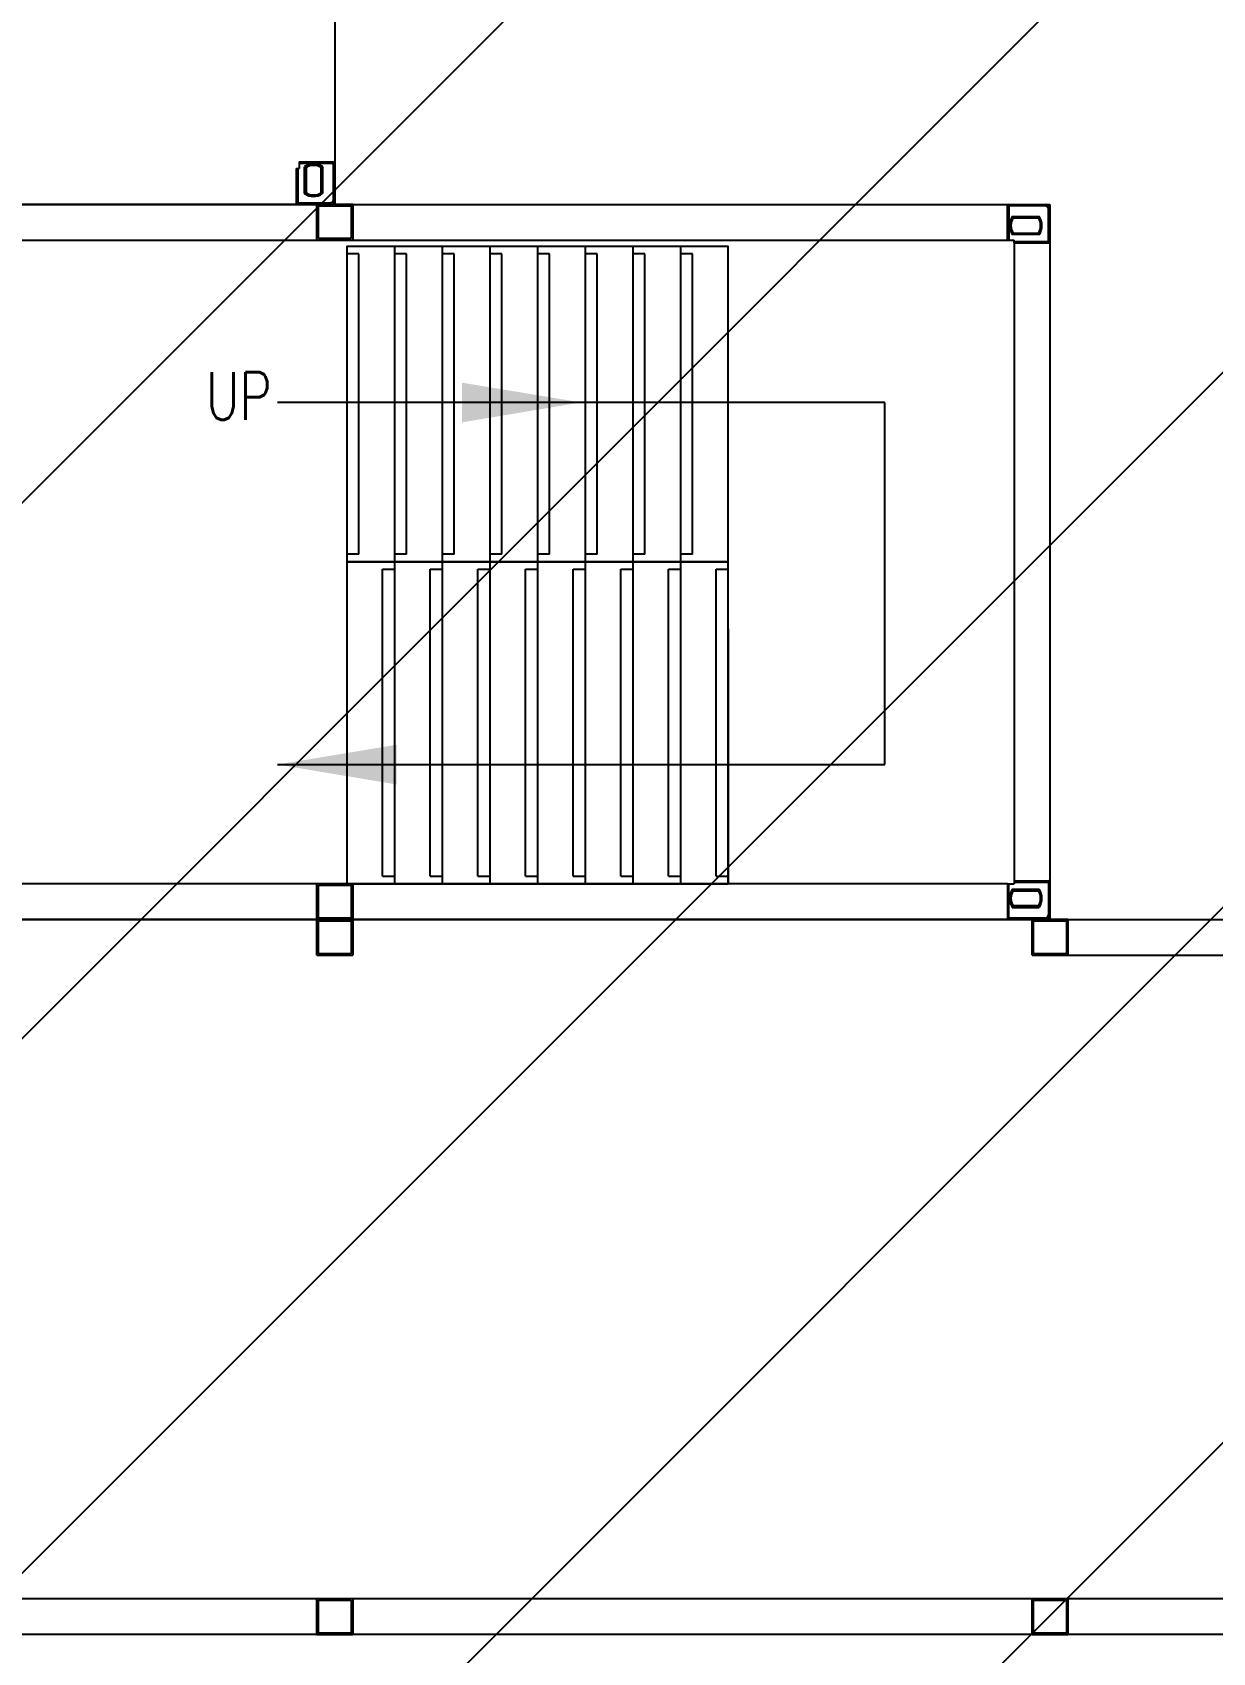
# Model space of a CAD drawing. Header units: millimetres. Extents: x -300 to 383236, y -195106 to -144646.
# Drawn here: x 375835 to 376132.1, y -150182.5 to -149774.7 of the extents above; entities that cross this region are included whole.
import ezdxf

# ---------------------------------------------------------------- set-up
doc = ezdxf.new("R2010")
doc.units = ezdxf.units.MM
doc.header["$LTSCALE"] = 60
doc.styles.get("Standard").update_dxf_attribs({"font": 'romans.shx', "width": 0.75, "bigfont": 'whgtxt.shx'})

# ---------------------------------------------------------------- blocks, each defined once
blk = doc.blocks.new('KEY PLAN_NEW')
at = {"color": 253}
for p, q in [((-1943.86, -1075.5, 46), (-1943.86, -1368.38, 46)), ((-1946.86, -1368.38, 46), (-1946.86, -1368.94, 46)), ((-1943.86, -1368.38, 46), (-1943.86, -1371.94, 46)), ((-1947.1, -1368.94, 46), (-1946.86, -1368.94, 46)), ((-2003.86, -1371.94, 46), (-1887.42, -1371.94, 46)), ((-1947.1, -1371.94, 46), (-2000.62, -1371.94, 46)), ((-1947.1, -1371.94, 46), (-1943.86, -1371.94, 46)), ((-1945.36, -1374.94, 46), (-1945.36, -1371.94, 46)), ((-1942.36, -1371.94, 46), (-1945.36, -1371.94, 46)), ((-1945.24, -1372.06, 46), (-1942.48, -1372.06, 46)), ((-1945.24, -1372.06, 46), (-1942.48, -1372.06, 46)), ((-1945.24, -1374.82, 46), (-1945.24, -1372.06, 46)), ((-1942.48, -1372.06, 46), (-1942.48, -1374.82, 46)), ((-1942.36, -1371.94, 46), (-1942.36, -1374.94, 46)), ((-1887.42, -1371.94, 46), (-1883.86, -1371.94, 46)), ((-2000.3, -1374.94, 46), (-1887.42, -1374.94, 46)), ((-1945.36, -1374.94, 46), (-1942.36, -1374.94, 46)), ((-1942.48, -1374.82, 46), (-1945.24, -1374.82, 46)), ((-1942.86, -1375.49, 46), (-1942.86, -1396.87, 46)), ((-1938.86, -1375.49, 46), (-1938.86, -1401.94, 46)), ((-1934.86, -1375.49, 46), (-1934.86, -1401.94, 46)), ((-1930.86, -1375.49, 46), (-1930.86, -1401.94, 46)), ((-1926.86, -1375.49, 46), (-1926.86, -1401.94, 46)), ((-1922.86, -1375.49, 46), (-1922.86, -1401.94, 46)), ((-1918.86, -1375.49, 46), (-1918.86, -1401.94, 46)), ((-1914.86, -1375.49, 46), (-1914.86, -1401.94, 46)), ((-1887.42, -1374.94, 46), (-1886.86, -1374.94, 46)), ((-1886.86, -1375.18, 46), (-1886.86, -1374.94, 46)), ((-1886.86, -1375.18, 46), (-1886.86, -1428.7, 46)), ((-1941.86, -1376.09, 46), (-1942.86, -1376.09, 46)), ((-1941.86, -1401.3, 46), (-1941.86, -1376.09, 46)), ((-1937.86, -1376.09, 46), (-1938.86, -1376.09, 46)), ((-1937.86, -1401.3, 46), (-1937.86, -1376.09, 46)), ((-1933.86, -1376.09, 46), (-1934.86, -1376.09, 46)), ((-1933.86, -1401.3, 46), (-1933.86, -1376.09, 46)), ((-1929.86, -1376.09, 46), (-1930.86, -1376.09, 46)), ((-1929.86, -1401.3, 46), (-1929.86, -1376.09, 46)), ((-1925.86, -1376.09, 46), (-1926.86, -1376.09, 46)), ((-1925.86, -1401.3, 46), (-1925.86, -1376.09, 46)), ((-1921.86, -1376.09, 46), (-1922.86, -1376.09, 46)), ((-1921.86, -1401.3, 46), (-1921.86, -1376.09, 46)), ((-1917.86, -1376.09, 46), (-1918.86, -1376.09, 46)), ((-1917.86, -1401.3, 46), (-1917.86, -1376.09, 46)), ((-1913.86, -1376.09, 46), (-1914.86, -1376.09, 46)), ((-1913.86, -1401.3, 46), (-1913.86, -1376.09, 46)), ((-1897.72, -1388.56, 46), (-1948.68, -1388.56, 46)), ((-1897.72, -1418.94, 46), (-1897.72, -1388.56, 46)), ((-1941.86, -1401.3, 46), (-1942.86, -1401.3, 46)), ((-1941.86, -1401.3, 46), (-1942.86, -1401.3, 46)), ((-1937.86, -1401.3, 46), (-1938.86, -1401.3, 46)), ((-1937.86, -1401.3, 46), (-1938.86, -1401.3, 46)), ((-1933.86, -1401.3, 46), (-1934.86, -1401.3, 46)), ((-1933.86, -1401.3, 46), (-1934.86, -1401.3, 46)), ((-1929.86, -1401.3, 46), (-1930.86, -1401.3, 46)), ((-1929.86, -1401.3, 46), (-1930.86, -1401.3, 46)), ((-1925.86, -1401.3, 46), (-1926.86, -1401.3, 46)), ((-1925.86, -1401.3, 46), (-1926.86, -1401.3, 46)), ((-1921.86, -1401.3, 46), (-1922.86, -1401.3, 46)), ((-1921.86, -1401.3, 46), (-1922.86, -1401.3, 46)), ((-1917.86, -1401.3, 46), (-1918.86, -1401.3, 46)), ((-1917.86, -1401.3, 46), (-1918.86, -1401.3, 46)), ((-1913.86, -1401.3, 46), (-1914.86, -1401.3, 46)), ((-1913.86, -1401.3, 46), (-1914.86, -1401.3, 46)), ((-1939.86, -1428.3, 46), (-1939.86, -1402.54, 46)), ((-1939.86, -1402.54, 46), (-1938.86, -1402.54, 46)), ((-1939.86, -1402.54, 46), (-1938.86, -1402.54, 46)), ((-1938.86, -1401.94, 46), (-1938.86, -1428.94, 46)), ((-1935.86, -1428.3, 46), (-1935.86, -1402.54, 46)), ((-1935.86, -1402.54, 46), (-1934.86, -1402.54, 46)), ((-1935.86, -1402.54, 46), (-1934.86, -1402.54, 46)), ((-1934.86, -1401.94, 46), (-1934.86, -1428.94, 46)), ((-1931.86, -1428.3, 46), (-1931.86, -1402.54, 46)), ((-1931.86, -1402.54, 46), (-1930.86, -1402.54, 46)), ((-1931.86, -1402.54, 46), (-1930.86, -1402.54, 46)), ((-1930.86, -1401.94, 46), (-1930.86, -1428.94, 46)), ((-1927.86, -1428.3, 46), (-1927.86, -1402.54, 46)), ((-1927.86, -1402.54, 46), (-1926.86, -1402.54, 46)), ((-1927.86, -1402.54, 46), (-1926.86, -1402.54, 46)), ((-1926.86, -1401.94, 46), (-1926.86, -1428.94, 46)), ((-1923.86, -1428.3, 46), (-1923.86, -1402.54, 46)), ((-1923.86, -1402.54, 46), (-1922.86, -1402.54, 46)), ((-1923.86, -1402.54, 46), (-1922.86, -1402.54, 46)), ((-1922.86, -1401.94, 46), (-1922.86, -1428.94, 46)), ((-1919.86, -1428.3, 46), (-1919.86, -1402.54, 46)), ((-1919.86, -1402.54, 46), (-1918.86, -1402.54, 46)), ((-1919.86, -1402.54, 46), (-1918.86, -1402.54, 46)), ((-1918.86, -1401.94, 46), (-1918.86, -1428.94, 46)), ((-1915.86, -1428.3, 46), (-1915.86, -1402.54, 46)), ((-1915.86, -1402.54, 46), (-1914.86, -1402.54, 46)), ((-1915.86, -1402.54, 46), (-1914.86, -1402.54, 46)), ((-1914.86, -1401.94, 46), (-1914.86, -1428.94, 46)), ((-1911.86, -1428.3, 46), (-1911.86, -1402.54, 46)), ((-1911.86, -1402.54, 46), (-1910.86, -1402.54, 46)), ((-1911.86, -1402.54, 46), (-1910.86, -1402.54, 46)), ((-1910.86, -1407.56, 46), (-1910.86, -1428.94, 46)), ((-1942.86, -1408.94, 46), (-1942.86, -1428.94, 46)), ((-1948.68, -1418.94, 46), (-1897.72, -1418.94, 46)), ((-1939.86, -1428.3, 46), (-1938.86, -1428.3, 46)), ((-1935.86, -1428.3, 46), (-1934.86, -1428.3, 46)), ((-1931.86, -1428.3, 46), (-1930.86, -1428.3, 46)), ((-1927.86, -1428.3, 46), (-1926.86, -1428.3, 46)), ((-1923.86, -1428.3, 46), (-1922.86, -1428.3, 46)), ((-1919.86, -1428.3, 46), (-1918.86, -1428.3, 46)), ((-1915.86, -1428.3, 46), (-1914.86, -1428.3, 46)), ((-1911.86, -1428.3, 46), (-1910.86, -1428.3, 46)), ((-1887.42, -1428.94, 46), (-2000.3, -1428.94, 46)), ((-1945.36, -1431.94, 46), (-1945.36, -1428.94, 46)), ((-1942.36, -1428.94, 46), (-1945.36, -1428.94, 46)), ((-1945.24, -1429.06, 46), (-1942.48, -1429.06, 46)), ((-1945.24, -1429.06, 46), (-1942.48, -1429.06, 46)), ((-1945.24, -1431.82, 46), (-1945.24, -1429.06, 46)), ((-1942.48, -1429.06, 46), (-1942.48, -1431.82, 46)), ((-1942.36, -1428.94, 46), (-1942.36, -1431.94, 46)), ((-1887.42, -1428.94, 46), (-1886.86, -1428.94, 46)), ((-1886.86, -1428.7, 46), (-1886.86, -1428.94, 46)), ((-1945.36, -1434.94, 46), (-1945.36, -1431.94, 46)), ((-1942.36, -1431.94, 46), (-1945.36, -1431.94, 46)), ((-1945.36, -1431.94, 46), (-1942.36, -1431.94, 46)), ((-1942.48, -1431.82, 46), (-1945.24, -1431.82, 46)), ((-1945.24, -1432.06, 46), (-1942.48, -1432.06, 46)), ((-1945.24, -1432.06, 46), (-1942.48, -1432.06, 46)), ((-1945.24, -1434.82, 46), (-1945.24, -1432.06, 46)), ((-1942.48, -1432.06, 46), (-1942.48, -1434.82, 46)), ((-1942.36, -1431.94, 46), (-1942.36, -1434.94, 46)), ((-1885.36, -1434.94, 46), (-1885.36, -1431.94, 46)), ((-1882.36, -1431.94, 46), (-1885.36, -1431.94, 46)), ((-1885.24, -1432.06, 46), (-1882.48, -1432.06, 46)), ((-1885.24, -1432.06, 46), (-1882.48, -1432.06, 46)), ((-1885.24, -1434.82, 46), (-1885.24, -1432.06, 46)), ((-1882.48, -1432.06, 46), (-1882.48, -1434.82, 46)), ((-1882.36, -1431.94, 46), (-1882.36, -1434.94, 46)), ((-1945.36, -1434.94, 46), (-1942.36, -1434.94, 46)), ((-1942.48, -1434.82, 46), (-1945.24, -1434.82, 46)), ((-1885.36, -1434.94, 46), (-1882.36, -1434.94, 46)), ((-1882.48, -1434.82, 46), (-1885.24, -1434.82, 46)), ((-1882.36, -1434.94, 46), (-1707.42, -1434.94, 46)), ((-1707.42, -1488.94, 46), (-2000.3, -1488.94, 46)), ((-1945.36, -1491.94, 46), (-1945.36, -1488.94, 46)), ((-1942.36, -1488.94, 46), (-1945.36, -1488.94, 46)), ((-1945.24, -1489.06, 46), (-1942.48, -1489.06, 46)), ((-1945.24, -1489.06, 46), (-1942.48, -1489.06, 46)), ((-1945.24, -1491.82, 46), (-1945.24, -1489.06, 46)), ((-1942.48, -1489.06, 46), (-1942.48, -1491.82, 46)), ((-1942.36, -1488.94, 46), (-1942.36, -1491.94, 46)), ((-1885.36, -1491.94, 46), (-1885.36, -1488.94, 46)), ((-1882.36, -1488.94, 46), (-1885.36, -1488.94, 46)), ((-1885.24, -1489.06, 46), (-1882.48, -1489.06, 46)), ((-1885.24, -1489.06, 46), (-1882.48, -1489.06, 46)), ((-1885.24, -1491.82, 46), (-1885.24, -1489.06, 46)), ((-1882.48, -1489.06, 46), (-1882.48, -1491.82, 46)), ((-1882.36, -1488.94, 46), (-1882.36, -1491.94, 46)), ((-1703.86, -1491.94, 46), (-2123.86, -1491.94, 46)), ((-1945.36, -1491.94, 46), (-1942.36, -1491.94, 46)), ((-1942.48, -1491.82, 46), (-1945.24, -1491.82, 46)), ((-1885.36, -1491.94, 46), (-1882.36, -1491.94, 46)), ((-1882.48, -1491.82, 46), (-1885.24, -1491.82, 46))]:
    blk.add_line(p, q, dxfattribs=at)
at = {"color": 253, "linetype": 'Continuous'}
for p, q in [((-1946.86, -1368.38, 46), (-1943.86, -1368.38, 46)), ((-1943.98, -1368.5, 46), (-1946.86, -1368.5, 46)), ((-1946.4, -1371.04, 46), (-1946.4, -1368.78, 46)), ((-1944.89, -1368.78, 46), (-1944.89, -1371.04, 46)), ((-1943.98, -1368.38, 46), (-1943.98, -1368.5, 46)), ((-1943.98, -1368.5, 46), (-1943.86, -1368.5, 46)), ((-1943.98, -1371.53, 46), (-1943.98, -1368.5, 46)), ((-1947.1, -1368.94, 46), (-1947.1, -1371.94, 46)), ((-1946.98, -1368.94, 46), (-1946.98, -1371.82, 46)), ((-1946.28, -1368.85, 46), (-1946.28, -1370.98, 46)), ((-1945.01, -1370.98, 46), (-1945.01, -1368.85, 46)), ((-1947.1, -1371.82, 46), (-1946.98, -1371.82, 46)), ((-1946.98, -1371.94, 46), (-1946.98, -1371.82, 46)), ((-1946.98, -1371.82, 46), (-1944.27, -1371.82, 46)), ((-1944.27, -1371.82, 46), (-1944.27, -1371.94, 46)), ((-1943.98, -1371.53, 46), (-1943.86, -1371.53, 46)), ((-1943.98, -1371.82, 46), (-1943.98, -1371.82, 46)), ((-1943.98, -1371.82, 46), (-1943.98, -1371.82, 46)), ((-1887.42, -1374.94, 46), (-1887.42, -1371.94, 46)), ((-1887.42, -1372.06, 46), (-1887.3, -1372.06, 46)), ((-1887.3, -1372.06, 46), (-1887.3, -1371.94, 46)), ((-1887.3, -1372.06, 46), (-1887.3, -1374.94, 46)), ((-1884.27, -1372.06, 46), (-1887.3, -1372.06, 46)), ((-1884.27, -1372.06, 46), (-1884.27, -1371.94, 46)), ((-1883.98, -1372.06, 46), (-1883.98, -1372.06, 46)), ((-1883.98, -1372.06, 46), (-1883.98, -1372.06, 46)), ((-1883.98, -1372.35, 46), (-1883.86, -1372.35, 46)), ((-1883.98, -1375.06, 46), (-1883.98, -1372.35, 46)), ((-1887.02, -1372.97, 46), (-1884.76, -1372.97, 46)), ((-1884.83, -1373.09, 46), (-1886.96, -1373.09, 46)), ((-1884.76, -1374.48, 46), (-1887.02, -1374.48, 46)), ((-1886.96, -1374.36, 46), (-1884.83, -1374.36, 46)), ((-1886.86, -1375.06, 46), (-1883.98, -1375.06, 46)), ((-1886.86, -1375.18, 46), (-1883.86, -1375.18, 46)), ((-1883.86, -1375.06, 46), (-1883.98, -1375.06, 46)), ((-1883.98, -1375.18, 46), (-1883.98, -1375.06, 46)), ((-1887.42, -1428.94, 46), (-1887.42, -1431.94, 46)), ((-1887.3, -1431.82, 46), (-1887.3, -1428.94, 46)), ((-1884.76, -1429.41, 46), (-1887.02, -1429.41, 46)), ((-1886.96, -1429.53, 46), (-1884.83, -1429.53, 46)), ((-1886.86, -1428.7, 46), (-1883.86, -1428.7, 46)), ((-1886.86, -1428.82, 46), (-1883.98, -1428.82, 46)), ((-1883.98, -1428.7, 46), (-1883.98, -1428.82, 46)), ((-1883.86, -1428.82, 46), (-1883.98, -1428.82, 46)), ((-1883.98, -1428.82, 46), (-1883.98, -1431.53, 46)), ((-1887.02, -1430.92, 46), (-1884.76, -1430.92, 46)), ((-1884.83, -1430.8, 46), (-1886.96, -1430.8, 46)), ((-1887.42, -1431.82, 46), (-1887.3, -1431.82, 46)), ((-1887.3, -1431.82, 46), (-1887.3, -1431.94, 46)), ((-1884.27, -1431.82, 46), (-1887.3, -1431.82, 46)), ((-1884.27, -1431.82, 46), (-1884.27, -1431.94, 46)), ((-1883.98, -1431.53, 46), (-1883.86, -1431.53, 46)), ((-1883.98, -1431.82, 46), (-1883.98, -1431.82, 46)), ((-1883.98, -1431.82, 46), (-1883.98, -1431.82, 46))]:
    blk.add_line(p, q, dxfattribs=at)
at = {"color": 253, "elevation": 46}
for points in [[(-1883.86, -1371.94), (-1883.86, -1431.94), (-2003.86, -1431.94), (-2003.86, -1371.94)], [(-2003.86, -1431.94), (-1703.86, -1431.94)], [(-1703.86, -1491.94), (-2003.86, -1491.94)]]:
    blk.add_lwpolyline(points, dxfattribs=at)
for points in [[(-1942.86, -1401.94), (-1910.86, -1401.94), (-1910.86, -1375.49), (-1942.86, -1375.49)], [(-1942.86, -1428.94), (-1910.86, -1428.94), (-1910.86, -1401.94), (-1942.86, -1401.94)]]:
    blk.add_lwpolyline(points, close=True, dxfattribs=at)
at = {"color": 253, "linetype": 'Continuous'}
for centre, radius, start, end in [((-1945.64, -1369.91, 46), 1.36, 56.2792, 123.7208), ((-1945.64, -1369.91, 46), 1.24, 59.1964, 120.8036), ((-1943.98, -1368.5, 46), 0.12, 0, 90), ((-1945.64, -1369.91, 46), 1.36, 236.2792, 303.7208), ((-1945.64, -1369.91, 46), 1.24, 239.1964, 300.8036), ((-1946.98, -1371.82, 46), 0.12, 180, 270), ((-1944.27, -1371.53, 46), 0.41, 270, 0), ((-1944.27, -1371.53, 46), 0.29, 270, 0), ((-1887.3, -1372.06, 46), 0.12, 90, 180), ((-1884.27, -1372.35, 46), 0.41, 0, 90), ((-1884.27, -1372.35, 46), 0.29, 0, 90), ((-1885.89, -1373.72, 46), 1.36, 146.2792, 213.7208), ((-1885.89, -1373.72, 46), 1.24, 149.1964, 210.8036), ((-1885.89, -1373.72, 46), 1.24, 329.1964, 30.8036), ((-1885.89, -1373.72, 46), 1.36, 326.2792, 33.7208), ((-1883.98, -1375.06, 46), 0.12, 270, 0), ((-1885.89, -1430.16, 46), 1.36, 146.2792, 213.7208), ((-1885.89, -1430.16, 46), 1.24, 149.1964, 210.8036), ((-1885.89, -1430.16, 46), 1.24, 329.1964, 30.8036), ((-1885.89, -1430.16, 46), 1.36, 326.2792, 33.7208), ((-1883.98, -1428.82, 46), 0.12, 0, 90), ((-1887.3, -1431.82, 46), 0.12, 180, 270), ((-1884.27, -1431.53, 46), 0.41, 270, 0), ((-1884.27, -1431.53, 46), 0.29, 270, 0)]:
    blk.add_arc(centre, radius, start, end, dxfattribs=at)
for points, knots in [([(-1946.28, -1368.85, 46), (-1946.28, -1368.85, 46), (-1946.28, -1368.85, 46), (-1946.28, -1368.85, 46), (-1946.28, -1368.85, 46), (-1946.28, -1368.85, 46), (-1946.28, -1368.85, 46), (-1946.28, -1368.85, 46), (-1946.28, -1368.85, 46), (-1946.28, -1368.85, 46), (-1946.28, -1368.84, 46), (-1946.29, -1368.84, 46), (-1946.29, -1368.84, 46), (-1946.29, -1368.84, 46), (-1946.29, -1368.84, 46), (-1946.29, -1368.84, 46), (-1946.3, -1368.84, 46), (-1946.3, -1368.84, 46), (-1946.3, -1368.84, 46), (-1946.3, -1368.84, 46), (-1946.3, -1368.83, 46), (-1946.3, -1368.83, 46), (-1946.31, -1368.83, 46), (-1946.31, -1368.83, 46), (-1946.32, -1368.83, 46), (-1946.32, -1368.83, 46), (-1946.32, -1368.82, 46), (-1946.32, -1368.82, 46), (-1946.32, -1368.82, 46), (-1946.32, -1368.82, 46), (-1946.33, -1368.82, 46), (-1946.33, -1368.82, 46), (-1946.34, -1368.82, 46), (-1946.34, -1368.81, 46), (-1946.35, -1368.81, 46), (-1946.35, -1368.81, 46), (-1946.35, -1368.81, 46), (-1946.35, -1368.81, 46), (-1946.36, -1368.8, 46), (-1946.36, -1368.8, 46), (-1946.36, -1368.8, 46), (-1946.36, -1368.8, 46), (-1946.37, -1368.8, 46), (-1946.37, -1368.8, 46), (-1946.38, -1368.79, 46), (-1946.38, -1368.79, 46), (-1946.39, -1368.79, 46), (-1946.39, -1368.79, 46), (-1946.39, -1368.78, 46), (-1946.39, -1368.78, 46), (-1946.39, -1368.78, 46), (-1946.4, -1368.78, 46), (-1946.4, -1368.78, 46), (-1946.4, -1368.78, 46)], [0, 0, 0, 0, 0.06206, 0.12459, 0.12459, 0.155854, 0.155854, 0.171487, 0.171487, 0.187119, 0.187119, 0.249648, 0.249648, 0.312178, 0.312178, 0.343442, 0.343442, 0.359075, 0.359075, 0.374707, 0.374707, 0.437236, 0.437236, 0.499766, 0.499766, 0.53103, 0.53103, 0.546663, 0.546663, 0.562295, 0.562295, 0.624824, 0.624824, 0.687353, 0.687353, 0.749883, 0.749883, 0.765515, 0.765515, 0.781147, 0.781147, 0.812412, 0.812412, 0.874941, 0.874941, 0.937471, 0.937471, 0.968735, 0.968735, 0.984368, 0.992184, 0.992184, 1, 1, 1, 1]), ([(-1944.89, -1368.78, 46), (-1944.89, -1368.78, 46), (-1944.89, -1368.78, 46), (-1944.89, -1368.78, 46), (-1944.89, -1368.78, 46), (-1944.89, -1368.78, 46), (-1944.89, -1368.79, 46), (-1944.9, -1368.79, 46), (-1944.9, -1368.79, 46), (-1944.91, -1368.79, 46), (-1944.91, -1368.8, 46), (-1944.92, -1368.8, 46), (-1944.92, -1368.8, 46), (-1944.92, -1368.8, 46), (-1944.93, -1368.8, 46), (-1944.93, -1368.8, 46), (-1944.93, -1368.81, 46), (-1944.93, -1368.81, 46), (-1944.93, -1368.81, 46), (-1944.94, -1368.81, 46), (-1944.94, -1368.81, 46), (-1944.95, -1368.82, 46), (-1944.95, -1368.82, 46), (-1944.96, -1368.82, 46), (-1944.96, -1368.82, 46), (-1944.96, -1368.82, 46), (-1944.96, -1368.82, 46), (-1944.96, -1368.82, 46), (-1944.97, -1368.83, 46), (-1944.97, -1368.83, 46), (-1944.97, -1368.83, 46), (-1944.97, -1368.83, 46), (-1944.98, -1368.83, 46), (-1944.98, -1368.83, 46), (-1944.99, -1368.84, 46), (-1944.99, -1368.84, 46), (-1944.99, -1368.84, 46), (-1944.99, -1368.84, 46), (-1944.99, -1368.84, 46), (-1944.99, -1368.84, 46), (-1944.99, -1368.84, 46), (-1944.99, -1368.84, 46), (-1945, -1368.84, 46), (-1945, -1368.84, 46), (-1945, -1368.85, 46), (-1945, -1368.85, 46), (-1945, -1368.85, 46), (-1945, -1368.85, 46), (-1945, -1368.85, 46), (-1945, -1368.85, 46), (-1945.01, -1368.85, 46), (-1945.01, -1368.85, 46), (-1945.01, -1368.85, 46), (-1945.01, -1368.85, 46)], [0, 0, 0, 0, 0.00782, 0.00782, 0.015639, 0.031279, 0.031279, 0.062557, 0.062557, 0.125114, 0.125114, 0.187671, 0.187671, 0.21895, 0.21895, 0.234589, 0.234589, 0.250228, 0.250228, 0.312785, 0.312785, 0.375342, 0.375342, 0.437899, 0.437899, 0.453538, 0.453538, 0.469178, 0.469178, 0.500456, 0.500456, 0.563013, 0.563013, 0.62557, 0.62557, 0.641209, 0.641209, 0.656849, 0.656849, 0.688127, 0.688127, 0.750684, 0.750684, 0.813241, 0.813241, 0.828881, 0.828881, 0.84452, 0.84452, 0.875798, 0.875798, 0.938355, 1, 1, 1, 1]), ([(-1946.28, -1370.98, 46), (-1946.28, -1370.98, 46), (-1946.28, -1370.98, 46), (-1946.28, -1370.98, 46), (-1946.28, -1370.98, 46), (-1946.28, -1370.98, 46), (-1946.28, -1370.98, 46), (-1946.28, -1370.98, 46), (-1946.28, -1370.98, 46), (-1946.28, -1370.98, 46), (-1946.28, -1370.98, 46), (-1946.29, -1370.98, 46), (-1946.29, -1370.99, 46), (-1946.29, -1370.99, 46), (-1946.29, -1370.99, 46), (-1946.29, -1370.99, 46), (-1946.3, -1370.99, 46), (-1946.3, -1370.99, 46), (-1946.3, -1370.99, 46), (-1946.3, -1370.99, 46), (-1946.3, -1370.99, 46), (-1946.3, -1370.99, 46), (-1946.31, -1371, 46), (-1946.31, -1371, 46), (-1946.32, -1371, 46), (-1946.32, -1371, 46), (-1946.32, -1371, 46), (-1946.32, -1371, 46), (-1946.32, -1371, 46), (-1946.32, -1371, 46), (-1946.33, -1371.01, 46), (-1946.33, -1371.01, 46), (-1946.34, -1371.01, 46), (-1946.34, -1371.01, 46), (-1946.35, -1371.02, 46), (-1946.35, -1371.02, 46), (-1946.35, -1371.02, 46), (-1946.35, -1371.02, 46), (-1946.36, -1371.02, 46), (-1946.36, -1371.02, 46), (-1946.36, -1371.03, 46), (-1946.36, -1371.03, 46), (-1946.37, -1371.03, 46), (-1946.37, -1371.03, 46), (-1946.38, -1371.03, 46), (-1946.38, -1371.04, 46), (-1946.39, -1371.04, 46), (-1946.39, -1371.04, 46), (-1946.39, -1371.04, 46), (-1946.39, -1371.04, 46), (-1946.39, -1371.04, 46), (-1946.4, -1371.04, 46), (-1946.4, -1371.04, 46), (-1946.4, -1371.04, 46)], [0, 0, 0, 0, 0.06206, 0.12459, 0.12459, 0.155854, 0.155854, 0.171487, 0.171487, 0.187119, 0.187119, 0.249648, 0.249648, 0.312178, 0.312178, 0.343442, 0.343442, 0.359075, 0.359075, 0.374707, 0.374707, 0.437236, 0.437236, 0.499766, 0.499766, 0.53103, 0.53103, 0.546663, 0.546663, 0.562295, 0.562295, 0.624824, 0.624824, 0.687353, 0.687353, 0.749883, 0.749883, 0.765515, 0.765515, 0.781147, 0.781147, 0.812412, 0.812412, 0.874941, 0.874941, 0.937471, 0.937471, 0.968735, 0.968735, 0.984368, 0.992184, 0.992184, 1, 1, 1, 1]), ([(-1944.89, -1371.04, 46), (-1944.89, -1371.04, 46), (-1944.89, -1371.04, 46), (-1944.89, -1371.04, 46), (-1944.89, -1371.04, 46), (-1944.89, -1371.04, 46), (-1944.89, -1371.04, 46), (-1944.9, -1371.04, 46), (-1944.9, -1371.04, 46), (-1944.91, -1371.03, 46), (-1944.91, -1371.03, 46), (-1944.92, -1371.03, 46), (-1944.92, -1371.03, 46), (-1944.92, -1371.03, 46), (-1944.93, -1371.02, 46), (-1944.93, -1371.02, 46), (-1944.93, -1371.02, 46), (-1944.93, -1371.02, 46), (-1944.93, -1371.02, 46), (-1944.94, -1371.02, 46), (-1944.94, -1371.01, 46), (-1944.95, -1371.01, 46), (-1944.95, -1371.01, 46), (-1944.96, -1371.01, 46), (-1944.96, -1371, 46), (-1944.96, -1371, 46), (-1944.96, -1371, 46), (-1944.96, -1371, 46), (-1944.97, -1371, 46), (-1944.97, -1371, 46), (-1944.97, -1371, 46), (-1944.97, -1371, 46), (-1944.98, -1370.99, 46), (-1944.98, -1370.99, 46), (-1944.99, -1370.99, 46), (-1944.99, -1370.99, 46), (-1944.99, -1370.99, 46), (-1944.99, -1370.99, 46), (-1944.99, -1370.99, 46), (-1944.99, -1370.99, 46), (-1944.99, -1370.99, 46), (-1944.99, -1370.99, 46), (-1945, -1370.98, 46), (-1945, -1370.98, 46), (-1945, -1370.98, 46), (-1945, -1370.98, 46), (-1945, -1370.98, 46), (-1945, -1370.98, 46), (-1945, -1370.98, 46), (-1945, -1370.98, 46), (-1945.01, -1370.98, 46), (-1945.01, -1370.98, 46), (-1945.01, -1370.98, 46), (-1945.01, -1370.98, 46)], [0, 0, 0, 0, 0.00782, 0.00782, 0.015639, 0.031279, 0.031279, 0.062557, 0.062557, 0.125114, 0.125114, 0.187671, 0.187671, 0.21895, 0.21895, 0.234589, 0.234589, 0.250228, 0.250228, 0.312785, 0.312785, 0.375342, 0.375342, 0.437899, 0.437899, 0.453538, 0.453538, 0.469178, 0.469178, 0.500456, 0.500456, 0.563013, 0.563013, 0.62557, 0.62557, 0.641209, 0.641209, 0.656849, 0.656849, 0.688127, 0.688127, 0.750684, 0.750684, 0.813241, 0.813241, 0.828881, 0.828881, 0.84452, 0.84452, 0.875798, 0.875798, 0.938355, 1, 1, 1, 1]), ([(-1887.02, -1372.97, 46), (-1887.02, -1372.97, 46), (-1887.02, -1372.97, 46), (-1887.02, -1372.97, 46), (-1887.02, -1372.97, 46), (-1887.02, -1372.97, 46), (-1887.02, -1372.98, 46), (-1887.02, -1372.98, 46), (-1887.02, -1372.98, 46), (-1887.01, -1372.99, 46), (-1887.01, -1372.99, 46), (-1887.01, -1373, 46), (-1887, -1373, 46), (-1887, -1373.01, 46), (-1887, -1373.01, 46), (-1887, -1373.01, 46), (-1887, -1373.01, 46), (-1887, -1373.01, 46), (-1887, -1373.02, 46), (-1887, -1373.02, 46), (-1886.99, -1373.03, 46), (-1886.99, -1373.03, 46), (-1886.99, -1373.04, 46), (-1886.98, -1373.04, 46), (-1886.98, -1373.04, 46), (-1886.98, -1373.04, 46), (-1886.98, -1373.04, 46), (-1886.98, -1373.05, 46), (-1886.98, -1373.05, 46), (-1886.98, -1373.05, 46), (-1886.98, -1373.05, 46), (-1886.98, -1373.06, 46), (-1886.97, -1373.06, 46), (-1886.97, -1373.06, 46), (-1886.97, -1373.07, 46), (-1886.97, -1373.07, 46), (-1886.97, -1373.07, 46), (-1886.97, -1373.07, 46), (-1886.97, -1373.07, 46), (-1886.97, -1373.07, 46), (-1886.96, -1373.07, 46), (-1886.96, -1373.08, 46), (-1886.96, -1373.08, 46), (-1886.96, -1373.08, 46), (-1886.96, -1373.08, 46), (-1886.96, -1373.08, 46), (-1886.96, -1373.08, 46), (-1886.96, -1373.08, 46), (-1886.96, -1373.09, 46), (-1886.96, -1373.09, 46), (-1886.96, -1373.09, 46), (-1886.96, -1373.09, 46), (-1886.96, -1373.09, 46), (-1886.96, -1373.09, 46)], [0, 0, 0, 0, 0.00782, 0.00782, 0.015639, 0.031279, 0.031279, 0.062557, 0.062557, 0.125114, 0.125114, 0.187671, 0.187671, 0.21895, 0.21895, 0.234589, 0.234589, 0.250228, 0.250228, 0.312785, 0.312785, 0.375342, 0.375342, 0.437899, 0.437899, 0.453538, 0.453538, 0.469178, 0.469178, 0.500456, 0.500456, 0.563013, 0.563013, 0.62557, 0.62557, 0.641209, 0.641209, 0.656849, 0.656849, 0.688127, 0.688127, 0.750684, 0.750684, 0.813241, 0.813241, 0.828881, 0.828881, 0.84452, 0.84452, 0.875798, 0.875798, 0.938355, 1, 1, 1, 1]), ([(-1884.76, -1372.97, 46), (-1884.76, -1372.97, 46), (-1884.76, -1372.97, 46), (-1884.76, -1372.97, 46), (-1884.76, -1372.97, 46), (-1884.76, -1372.97, 46), (-1884.76, -1372.98, 46), (-1884.77, -1372.98, 46), (-1884.77, -1372.98, 46), (-1884.77, -1372.99, 46), (-1884.77, -1372.99, 46), (-1884.78, -1373, 46), (-1884.78, -1373, 46), (-1884.78, -1373.01, 46), (-1884.78, -1373.01, 46), (-1884.78, -1373.01, 46), (-1884.78, -1373.01, 46), (-1884.78, -1373.01, 46), (-1884.79, -1373.02, 46), (-1884.79, -1373.02, 46), (-1884.79, -1373.03, 46), (-1884.79, -1373.03, 46), (-1884.8, -1373.04, 46), (-1884.8, -1373.04, 46), (-1884.8, -1373.04, 46), (-1884.8, -1373.04, 46), (-1884.8, -1373.04, 46), (-1884.8, -1373.05, 46), (-1884.8, -1373.05, 46), (-1884.8, -1373.05, 46), (-1884.81, -1373.05, 46), (-1884.81, -1373.06, 46), (-1884.81, -1373.06, 46), (-1884.81, -1373.06, 46), (-1884.81, -1373.07, 46), (-1884.81, -1373.07, 46), (-1884.82, -1373.07, 46), (-1884.82, -1373.07, 46), (-1884.82, -1373.07, 46), (-1884.82, -1373.07, 46), (-1884.82, -1373.07, 46), (-1884.82, -1373.08, 46), (-1884.82, -1373.08, 46), (-1884.82, -1373.08, 46), (-1884.82, -1373.08, 46), (-1884.82, -1373.08, 46), (-1884.82, -1373.08, 46), (-1884.82, -1373.08, 46), (-1884.82, -1373.09, 46), (-1884.82, -1373.09, 46), (-1884.83, -1373.09, 46), (-1884.83, -1373.09, 46), (-1884.83, -1373.09, 46), (-1884.83, -1373.09, 46)], [0, 0, 0, 0, 0.00782, 0.00782, 0.015639, 0.031279, 0.031279, 0.062557, 0.062557, 0.125114, 0.125114, 0.187671, 0.187671, 0.21895, 0.21895, 0.234589, 0.234589, 0.250228, 0.250228, 0.312785, 0.312785, 0.375342, 0.375342, 0.437899, 0.437899, 0.453538, 0.453538, 0.469178, 0.469178, 0.500456, 0.500456, 0.563013, 0.563013, 0.62557, 0.62557, 0.641209, 0.641209, 0.656849, 0.656849, 0.688127, 0.688127, 0.750684, 0.750684, 0.813241, 0.813241, 0.828881, 0.828881, 0.84452, 0.84452, 0.875798, 0.875798, 0.938355, 1, 1, 1, 1]), ([(-1886.96, -1374.36, 46), (-1886.96, -1374.36, 46), (-1886.96, -1374.36, 46), (-1886.96, -1374.36, 46), (-1886.96, -1374.36, 46), (-1886.96, -1374.36, 46), (-1886.96, -1374.36, 46), (-1886.96, -1374.36, 46), (-1886.96, -1374.36, 46), (-1886.96, -1374.36, 46), (-1886.96, -1374.37, 46), (-1886.96, -1374.37, 46), (-1886.96, -1374.37, 46), (-1886.96, -1374.37, 46), (-1886.97, -1374.38, 46), (-1886.97, -1374.38, 46), (-1886.97, -1374.38, 46), (-1886.97, -1374.38, 46), (-1886.97, -1374.38, 46), (-1886.97, -1374.38, 46), (-1886.97, -1374.38, 46), (-1886.97, -1374.39, 46), (-1886.98, -1374.39, 46), (-1886.98, -1374.39, 46), (-1886.98, -1374.4, 46), (-1886.98, -1374.4, 46), (-1886.98, -1374.4, 46), (-1886.98, -1374.4, 46), (-1886.98, -1374.4, 46), (-1886.98, -1374.4, 46), (-1886.98, -1374.41, 46), (-1886.99, -1374.41, 46), (-1886.99, -1374.42, 46), (-1886.99, -1374.42, 46), (-1887, -1374.43, 46), (-1887, -1374.43, 46), (-1887, -1374.44, 46), (-1887, -1374.44, 46), (-1887, -1374.44, 46), (-1887, -1374.44, 46), (-1887, -1374.44, 46), (-1887, -1374.44, 46), (-1887.01, -1374.45, 46), (-1887.01, -1374.45, 46), (-1887.01, -1374.46, 46), (-1887.02, -1374.46, 46), (-1887.02, -1374.47, 46), (-1887.02, -1374.47, 46), (-1887.02, -1374.47, 46), (-1887.02, -1374.48, 46), (-1887.02, -1374.48, 46), (-1887.02, -1374.48, 46), (-1887.02, -1374.48, 46), (-1887.02, -1374.48, 46)], [0, 0, 0, 0, 0.06206, 0.12459, 0.12459, 0.155854, 0.155854, 0.171487, 0.171487, 0.187119, 0.187119, 0.249648, 0.249648, 0.312178, 0.312178, 0.343442, 0.343442, 0.359075, 0.359075, 0.374707, 0.374707, 0.437236, 0.437236, 0.499766, 0.499766, 0.53103, 0.53103, 0.546663, 0.546663, 0.562295, 0.562295, 0.624824, 0.624824, 0.687353, 0.687353, 0.749883, 0.749883, 0.765515, 0.765515, 0.781147, 0.781147, 0.812412, 0.812412, 0.874941, 0.874941, 0.937471, 0.937471, 0.968735, 0.968735, 0.984368, 0.992184, 0.992184, 1, 1, 1, 1]), ([(-1884.83, -1374.36, 46), (-1884.83, -1374.36, 46), (-1884.83, -1374.36, 46), (-1884.83, -1374.36, 46), (-1884.82, -1374.36, 46), (-1884.82, -1374.36, 46), (-1884.82, -1374.36, 46), (-1884.82, -1374.36, 46), (-1884.82, -1374.36, 46), (-1884.82, -1374.36, 46), (-1884.82, -1374.37, 46), (-1884.82, -1374.37, 46), (-1884.82, -1374.37, 46), (-1884.82, -1374.37, 46), (-1884.82, -1374.38, 46), (-1884.82, -1374.38, 46), (-1884.82, -1374.38, 46), (-1884.82, -1374.38, 46), (-1884.81, -1374.38, 46), (-1884.81, -1374.38, 46), (-1884.81, -1374.38, 46), (-1884.81, -1374.39, 46), (-1884.81, -1374.39, 46), (-1884.81, -1374.39, 46), (-1884.8, -1374.4, 46), (-1884.8, -1374.4, 46), (-1884.8, -1374.4, 46), (-1884.8, -1374.4, 46), (-1884.8, -1374.4, 46), (-1884.8, -1374.4, 46), (-1884.8, -1374.41, 46), (-1884.8, -1374.41, 46), (-1884.79, -1374.42, 46), (-1884.79, -1374.42, 46), (-1884.79, -1374.43, 46), (-1884.79, -1374.43, 46), (-1884.78, -1374.44, 46), (-1884.78, -1374.44, 46), (-1884.78, -1374.44, 46), (-1884.78, -1374.44, 46), (-1884.78, -1374.44, 46), (-1884.78, -1374.44, 46), (-1884.78, -1374.45, 46), (-1884.77, -1374.45, 46), (-1884.77, -1374.46, 46), (-1884.77, -1374.46, 46), (-1884.77, -1374.47, 46), (-1884.76, -1374.47, 46), (-1884.76, -1374.47, 46), (-1884.76, -1374.48, 46), (-1884.76, -1374.48, 46), (-1884.76, -1374.48, 46), (-1884.76, -1374.48, 46), (-1884.76, -1374.48, 46)], [0, 0, 0, 0, 0.06206, 0.12459, 0.12459, 0.155854, 0.155854, 0.171487, 0.171487, 0.187119, 0.187119, 0.249648, 0.249648, 0.312178, 0.312178, 0.343442, 0.343442, 0.359075, 0.359075, 0.374707, 0.374707, 0.437236, 0.437236, 0.499766, 0.499766, 0.53103, 0.53103, 0.546663, 0.546663, 0.562295, 0.562295, 0.624824, 0.624824, 0.687353, 0.687353, 0.749883, 0.749883, 0.765515, 0.765515, 0.781147, 0.781147, 0.812412, 0.812412, 0.874941, 0.874941, 0.937471, 0.937471, 0.968735, 0.968735, 0.984368, 0.992184, 0.992184, 1, 1, 1, 1]), ([(-1886.96, -1429.53, 46), (-1886.96, -1429.53, 46), (-1886.96, -1429.53, 46), (-1886.96, -1429.53, 46), (-1886.96, -1429.53, 46), (-1886.96, -1429.53, 46), (-1886.96, -1429.52, 46), (-1886.96, -1429.52, 46), (-1886.96, -1429.52, 46), (-1886.96, -1429.52, 46), (-1886.96, -1429.52, 46), (-1886.96, -1429.52, 46), (-1886.96, -1429.52, 46), (-1886.96, -1429.51, 46), (-1886.97, -1429.51, 46), (-1886.97, -1429.51, 46), (-1886.97, -1429.51, 46), (-1886.97, -1429.51, 46), (-1886.97, -1429.51, 46), (-1886.97, -1429.51, 46), (-1886.97, -1429.5, 46), (-1886.97, -1429.5, 46), (-1886.98, -1429.5, 46), (-1886.98, -1429.49, 46), (-1886.98, -1429.49, 46), (-1886.98, -1429.49, 46), (-1886.98, -1429.49, 46), (-1886.98, -1429.48, 46), (-1886.98, -1429.48, 46), (-1886.98, -1429.48, 46), (-1886.98, -1429.48, 46), (-1886.99, -1429.48, 46), (-1886.99, -1429.47, 46), (-1886.99, -1429.47, 46), (-1887, -1429.46, 46), (-1887, -1429.46, 46), (-1887, -1429.45, 46), (-1887, -1429.45, 46), (-1887, -1429.45, 46), (-1887, -1429.45, 46), (-1887, -1429.45, 46), (-1887, -1429.44, 46), (-1887.01, -1429.44, 46), (-1887.01, -1429.43, 46), (-1887.01, -1429.43, 46), (-1887.02, -1429.42, 46), (-1887.02, -1429.42, 46), (-1887.02, -1429.42, 46), (-1887.02, -1429.41, 46), (-1887.02, -1429.41, 46), (-1887.02, -1429.41, 46), (-1887.02, -1429.41, 46), (-1887.02, -1429.41, 46), (-1887.02, -1429.41, 46)], [0, 0, 0, 0, 0.06206, 0.12459, 0.12459, 0.155854, 0.155854, 0.171487, 0.171487, 0.187119, 0.187119, 0.249648, 0.249648, 0.312178, 0.312178, 0.343442, 0.343442, 0.359075, 0.359075, 0.374707, 0.374707, 0.437236, 0.437236, 0.499766, 0.499766, 0.53103, 0.53103, 0.546663, 0.546663, 0.562295, 0.562295, 0.624824, 0.624824, 0.687353, 0.687353, 0.749883, 0.749883, 0.765515, 0.765515, 0.781147, 0.781147, 0.812412, 0.812412, 0.874941, 0.874941, 0.937471, 0.937471, 0.968735, 0.968735, 0.984368, 0.992184, 0.992184, 1, 1, 1, 1]), ([(-1884.83, -1429.53, 46), (-1884.83, -1429.53, 46), (-1884.83, -1429.53, 46), (-1884.83, -1429.53, 46), (-1884.82, -1429.53, 46), (-1884.82, -1429.53, 46), (-1884.82, -1429.52, 46), (-1884.82, -1429.52, 46), (-1884.82, -1429.52, 46), (-1884.82, -1429.52, 46), (-1884.82, -1429.52, 46), (-1884.82, -1429.52, 46), (-1884.82, -1429.52, 46), (-1884.82, -1429.51, 46), (-1884.82, -1429.51, 46), (-1884.82, -1429.51, 46), (-1884.82, -1429.51, 46), (-1884.82, -1429.51, 46), (-1884.81, -1429.51, 46), (-1884.81, -1429.51, 46), (-1884.81, -1429.5, 46), (-1884.81, -1429.5, 46), (-1884.81, -1429.5, 46), (-1884.81, -1429.49, 46), (-1884.8, -1429.49, 46), (-1884.8, -1429.49, 46), (-1884.8, -1429.49, 46), (-1884.8, -1429.48, 46), (-1884.8, -1429.48, 46), (-1884.8, -1429.48, 46), (-1884.8, -1429.48, 46), (-1884.8, -1429.48, 46), (-1884.79, -1429.47, 46), (-1884.79, -1429.47, 46), (-1884.79, -1429.46, 46), (-1884.79, -1429.46, 46), (-1884.78, -1429.45, 46), (-1884.78, -1429.45, 46), (-1884.78, -1429.45, 46), (-1884.78, -1429.45, 46), (-1884.78, -1429.45, 46), (-1884.78, -1429.44, 46), (-1884.78, -1429.44, 46), (-1884.77, -1429.43, 46), (-1884.77, -1429.43, 46), (-1884.77, -1429.42, 46), (-1884.77, -1429.42, 46), (-1884.76, -1429.42, 46), (-1884.76, -1429.41, 46), (-1884.76, -1429.41, 46), (-1884.76, -1429.41, 46), (-1884.76, -1429.41, 46), (-1884.76, -1429.41, 46), (-1884.76, -1429.41, 46)], [0, 0, 0, 0, 0.06206, 0.12459, 0.12459, 0.155854, 0.155854, 0.171487, 0.171487, 0.187119, 0.187119, 0.249648, 0.249648, 0.312178, 0.312178, 0.343442, 0.343442, 0.359075, 0.359075, 0.374707, 0.374707, 0.437236, 0.437236, 0.499766, 0.499766, 0.53103, 0.53103, 0.546663, 0.546663, 0.562295, 0.562295, 0.624824, 0.624824, 0.687353, 0.687353, 0.749883, 0.749883, 0.765515, 0.765515, 0.781147, 0.781147, 0.812412, 0.812412, 0.874941, 0.874941, 0.937471, 0.937471, 0.968735, 0.968735, 0.984368, 0.992184, 0.992184, 1, 1, 1, 1]), ([(-1887.02, -1430.92, 46), (-1887.02, -1430.92, 46), (-1887.02, -1430.92, 46), (-1887.02, -1430.92, 46), (-1887.02, -1430.92, 46), (-1887.02, -1430.91, 46), (-1887.02, -1430.91, 46), (-1887.02, -1430.91, 46), (-1887.02, -1430.9, 46), (-1887.01, -1430.9, 46), (-1887.01, -1430.89, 46), (-1887.01, -1430.89, 46), (-1887, -1430.88, 46), (-1887, -1430.88, 46), (-1887, -1430.88, 46), (-1887, -1430.88, 46), (-1887, -1430.88, 46), (-1887, -1430.88, 46), (-1887, -1430.87, 46), (-1887, -1430.87, 46), (-1886.99, -1430.86, 46), (-1886.99, -1430.86, 46), (-1886.99, -1430.85, 46), (-1886.98, -1430.85, 46), (-1886.98, -1430.84, 46), (-1886.98, -1430.84, 46), (-1886.98, -1430.84, 46), (-1886.98, -1430.84, 46), (-1886.98, -1430.84, 46), (-1886.98, -1430.84, 46), (-1886.98, -1430.83, 46), (-1886.98, -1430.83, 46), (-1886.97, -1430.83, 46), (-1886.97, -1430.82, 46), (-1886.97, -1430.82, 46), (-1886.97, -1430.82, 46), (-1886.97, -1430.82, 46), (-1886.97, -1430.82, 46), (-1886.97, -1430.82, 46), (-1886.97, -1430.82, 46), (-1886.96, -1430.81, 46), (-1886.96, -1430.81, 46), (-1886.96, -1430.81, 46), (-1886.96, -1430.81, 46), (-1886.96, -1430.8, 46), (-1886.96, -1430.8, 46), (-1886.96, -1430.8, 46), (-1886.96, -1430.8, 46), (-1886.96, -1430.8, 46), (-1886.96, -1430.8, 46), (-1886.96, -1430.8, 46), (-1886.96, -1430.8, 46), (-1886.96, -1430.8, 46), (-1886.96, -1430.8, 46)], [0, 0, 0, 0, 0.00782, 0.00782, 0.015639, 0.031279, 0.031279, 0.062557, 0.062557, 0.125114, 0.125114, 0.187671, 0.187671, 0.21895, 0.21895, 0.234589, 0.234589, 0.250228, 0.250228, 0.312785, 0.312785, 0.375342, 0.375342, 0.437899, 0.437899, 0.453538, 0.453538, 0.469178, 0.469178, 0.500456, 0.500456, 0.563013, 0.563013, 0.62557, 0.62557, 0.641209, 0.641209, 0.656849, 0.656849, 0.688127, 0.688127, 0.750684, 0.750684, 0.813241, 0.813241, 0.828881, 0.828881, 0.84452, 0.84452, 0.875798, 0.875798, 0.938355, 1, 1, 1, 1]), ([(-1884.76, -1430.92, 46), (-1884.76, -1430.92, 46), (-1884.76, -1430.92, 46), (-1884.76, -1430.92, 46), (-1884.76, -1430.92, 46), (-1884.76, -1430.91, 46), (-1884.76, -1430.91, 46), (-1884.77, -1430.91, 46), (-1884.77, -1430.9, 46), (-1884.77, -1430.9, 46), (-1884.77, -1430.89, 46), (-1884.78, -1430.89, 46), (-1884.78, -1430.88, 46), (-1884.78, -1430.88, 46), (-1884.78, -1430.88, 46), (-1884.78, -1430.88, 46), (-1884.78, -1430.88, 46), (-1884.78, -1430.88, 46), (-1884.79, -1430.87, 46), (-1884.79, -1430.87, 46), (-1884.79, -1430.86, 46), (-1884.79, -1430.86, 46), (-1884.8, -1430.85, 46), (-1884.8, -1430.85, 46), (-1884.8, -1430.84, 46), (-1884.8, -1430.84, 46), (-1884.8, -1430.84, 46), (-1884.8, -1430.84, 46), (-1884.8, -1430.84, 46), (-1884.8, -1430.84, 46), (-1884.81, -1430.83, 46), (-1884.81, -1430.83, 46), (-1884.81, -1430.83, 46), (-1884.81, -1430.82, 46), (-1884.81, -1430.82, 46), (-1884.81, -1430.82, 46), (-1884.82, -1430.82, 46), (-1884.82, -1430.82, 46), (-1884.82, -1430.82, 46), (-1884.82, -1430.82, 46), (-1884.82, -1430.81, 46), (-1884.82, -1430.81, 46), (-1884.82, -1430.81, 46), (-1884.82, -1430.81, 46), (-1884.82, -1430.8, 46), (-1884.82, -1430.8, 46), (-1884.82, -1430.8, 46), (-1884.82, -1430.8, 46), (-1884.82, -1430.8, 46), (-1884.82, -1430.8, 46), (-1884.83, -1430.8, 46), (-1884.83, -1430.8, 46), (-1884.83, -1430.8, 46), (-1884.83, -1430.8, 46)], [0, 0, 0, 0, 0.00782, 0.00782, 0.015639, 0.031279, 0.031279, 0.062557, 0.062557, 0.125114, 0.125114, 0.187671, 0.187671, 0.21895, 0.21895, 0.234589, 0.234589, 0.250228, 0.250228, 0.312785, 0.312785, 0.375342, 0.375342, 0.437899, 0.437899, 0.453538, 0.453538, 0.469178, 0.469178, 0.500456, 0.500456, 0.563013, 0.563013, 0.62557, 0.62557, 0.641209, 0.641209, 0.656849, 0.656849, 0.688127, 0.688127, 0.750684, 0.750684, 0.813241, 0.813241, 0.828881, 0.828881, 0.84452, 0.84452, 0.875798, 0.875798, 0.938355, 1, 1, 1, 1])]:
    blk.add_open_spline(points, degree=3, knots=knots, dxfattribs=at)
at = {"color": 253}
for points in [[(-1933.2, -1390.23, 46), (-1933.2, -1386.9, 46), (-1923.2, -1388.56, 46)], [(-1938.68, -1420.61, 46), (-1938.68, -1417.28, 46), (-1948.68, -1418.94, 46)]]:
    blk.add_solid(points, dxfattribs=at)
at = {"color": 253, "insert": (-1954.69, -1386.03, 46), "char_height": 4, "attachment_point": 1}
blk.add_mtext_dynamic_manual_height_columns('UP', width=2329.9769, gutter_width=1, heights=[0], dxfattribs=at)

msp = doc.modelspace()

# ---------------------------------------------------------------- hatches: boundary and pattern name
h = msp.add_hatch()
h.set_pattern_fill('ANSI31', color=3, scale=30)
h.set_pattern_definition([(45, (370071.35, -304771.26), (-67.35192, 67.35192), [])])
h.paths.add_polyline_path([(376837.6, -151163.33), (373336.09, -151163.33), (373336.09, -148265.62), (376837.6, -148265.62)])

# ---------------------------------------------------------------- block references
at = {"xscale": 3, "yscale": 3, "zscale": 3}
msp.add_blockref('KEY PLAN_NEW', (381742.71, -145702.13), dxfattribs=at)

doc.saveas('drawing.dxf')
